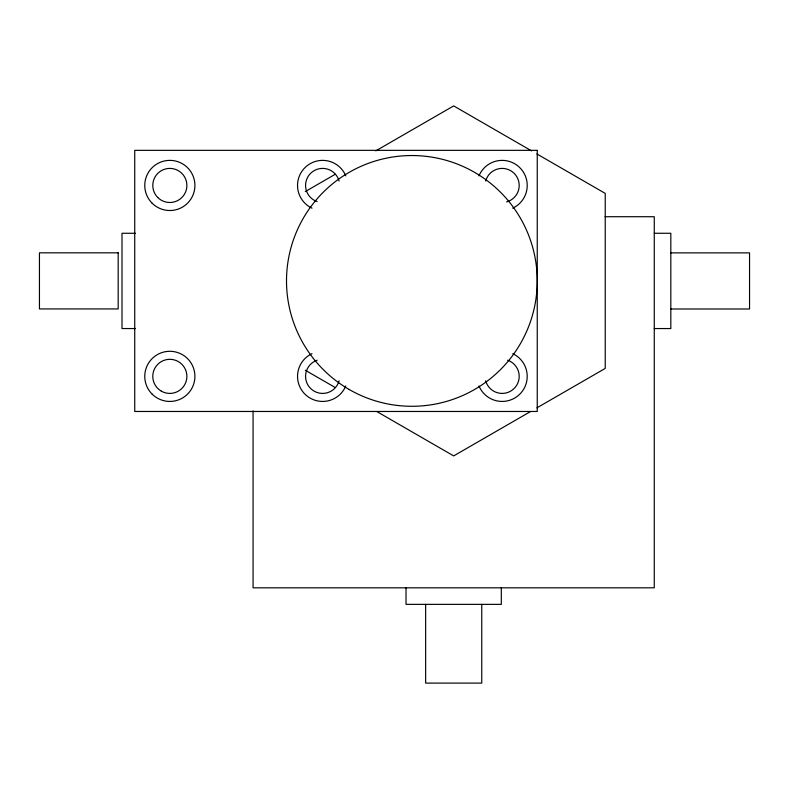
<?xml version="1.0" encoding="UTF-8"?>
<svg xmlns="http://www.w3.org/2000/svg" width="789" height="789" viewBox="0 0 789 789"><rect width="100%" height="100%" fill="white"/><g stroke="black" fill="none" stroke-linecap="round" stroke-linejoin="round"><path stroke-width="1.18" d="M305.313 191.559L335.197 174.3M375.761 150.886L453.675 105.904L531.589 150.886M530.524 411.542L453.675 455.914L376.826 411.542M536.924 407.844L605.232 368.414L605.232 193.404L536.924 153.963M605.045 216.719L654.268 216.719L654.268 587.815L253.072 587.815L253.072 410.872M135.343 233.268L121.999 233.268L121.999 328.549L135.343 328.549M654.268 233.268L670.818 233.268L670.818 328.549L654.268 328.549M670.818 252.884L749.55 252.884L749.55 308.992L670.818 308.992M305.313 370.258L335.207 387.517M501.311 587.815L501.311 604.364L406.029 604.364L406.029 587.815M481.754 604.364L481.754 683.096L425.646 683.096L425.646 604.364M507.623 360.218A17.052 17.052 0 0 1 513.807 388.809A17.052 17.052 0 0 1 485.679 380.781M512.742 353.65A25.07 25.07 0 0 1 519.478 394.48A25.07 25.07 0 0 1 478.982 385.959M485.679 181.036A17.052 17.052 0 0 1 514.201 173.393A17.052 17.052 0 0 1 506.558 201.925M478.982 175.858A25.07 25.07 0 0 1 519.478 167.337A25.07 25.07 0 0 1 512.742 208.178M339.083 380.781A17.052 17.052 0 0 1 310.955 388.809A17.052 17.052 0 0 1 317.139 360.218M345.779 385.959A25.07 25.07 0 0 1 305.274 394.48A25.07 25.07 0 0 1 312.01 353.65M317.139 201.599A17.052 17.052 0 0 1 310.955 173.008A17.052 17.052 0 0 1 339.083 181.036M312.01 208.178A25.07 25.07 0 0 1 305.274 167.337A25.07 25.07 0 0 1 345.779 175.858M537.25 150.344L134.732 150.344L134.732 411.473L537.25 411.473L537.25 150.344M118.182 252.825L39.45 252.825L39.45 308.933L118.182 308.933L118.182 252.825M349.192 389.49A125.372 125.372 0 0 0 537.25 280.914A125.372 125.372 0 0 0 349.192 172.337A125.372 125.372 0 0 0 349.192 389.49M161.311 391.137A17.052 17.052 0 0 0 186.885 376.373A17.052 17.052 0 0 0 161.311 361.599A17.052 17.052 0 0 0 161.311 391.137M152.109 394.096A25.07 25.07 0 0 0 194.055 382.862A25.07 25.07 0 0 0 163.343 352.15A25.07 25.07 0 0 0 152.109 394.096M157.78 197.506A17.052 17.052 0 0 0 186.303 189.863A17.052 17.052 0 0 0 165.424 168.984A17.052 17.052 0 0 0 157.78 197.506M152.109 203.177A25.07 25.07 0 0 0 194.055 191.944A25.07 25.07 0 0 0 163.343 161.232A25.07 25.07 0 0 0 152.109 203.177"/></g></svg>
